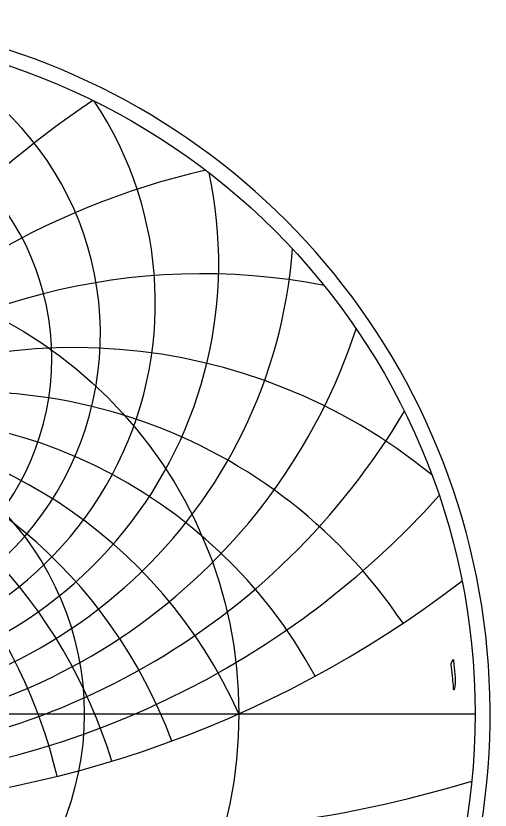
# Model space of a CAD drawing. Header units: millimetres. Extents: x -68 to 68, y -68 to 70.
# Drawn here: x 22 to 68.5, y -9.4 to 68.4 of the extents above; entities that cross this region are included whole.
import ezdxf

# ---------------------------------------------------------------- set-up
doc = ezdxf.new("R2010")
doc.units = ezdxf.units.MM
for name, color, linetype in [('CUT_OUTER', 1, 'Continuous'), ('ENGRAVE', 7, 'Continuous'), ('ENGRAVE_FINE', 8, 'Continuous'), ('TEXT', 5, 'Continuous')]:
    doc.layers.add(name, color=color, linetype=linetype)

msp = doc.modelspace()

# ---------------------------------------------------------------- linework, layer by layer
at = {"layer": 'CUT_OUTER'}
msp.add_arc((-0.0002, -0.0002), 68.4749, 142.031029, 87.802838, dxfattribs=at)
at = {"layer": 'ENGRAVE'}
msp.add_lwpolyline([(0, 0), (67, 0)], dxfattribs=at)
for radius in [67, 43.8575, 28.7086]:
    msp.add_circle((0, 0), radius, dxfattribs=at)
for centre, radius, start, end in [((0, 37.2405), 30.2941, 270, 75.494493), ((0, 34.8434), 25.5212, 270, 90), ((0, 40.2865), 35.6769, 270, 33.656972), ((0, 44.1868), 41.8883, 270, 12.193718), ((0, 49.2528), 49.2528, 270, 355.713047), ((0, 55.9771), 58.2756, 270, 341.774633), ((0, 65.1849), 69.7945, 270, 329.403421), ((0, -19.5266), 48.008, 24, 90), ((0, -19.5266), 48.008, 24, 90), ((0, 78.366), 85.3124, 270, 318.09584), ((0, 98.5055), 107.8277, 270, 307.554233), ((30.5344, 113.9561), 125.8643, 268.006904, 286.68594)]:
    msp.add_arc(centre, radius, start, end, dxfattribs=at)
at = {"layer": 'ENGRAVE_FINE'}
for centre, radius, start, end in [((83.1523, -19.5266), 96.016, 123.937589, 150), ((83.1523, -19.5266), 96.016, 123.937589, 150), ((57.2137, -19.5266), 74.6872, 102.845994, 140), ((57.2137, -19.5266), 74.6872, 102.845994, 140), ((40.2835, -19.5266), 62.67, 79.036959, 130), ((40.2835, -19.5266), 62.67, 79.036959, 130), ((27.7174, -19.5266), 55.4349, 50.771346, 120), ((27.7174, -19.5266), 55.4349, 50.771346, 120), ((17.4735, -19.5266), 51.089, 33.772617, 110), ((17.4735, -19.5266), 51.089, 33.772617, 110), ((8.4651, -19.5266), 48.7486, 28.429738, 100), ((8.4651, -19.5266), 48.7486, 28.429738, 100), ((-27.7174, -19.5266), 55.4349, 13.992665, 60), ((-17.4735, -19.5266), 51.089, 16.930802, 70), ((-8.4651, -19.5266), 48.7486, 20.225434, 80), ((-8.4651, -19.5266), 48.7486, 20.225434, 80), ((-17.4735, -19.5266), 51.089, 16.930802, 70), ((-27.7174, -19.5266), 55.4349, 13.992665, 60)]:
    msp.add_arc(centre, radius, start, end, dxfattribs=at)
at = {"layer": 'TEXT'}
msp.add_lwpolyline([(64.7798, 5.2031), (64.8205, 5.2819), (64.8532, 5.3096), (64.878, 5.2862), (64.8947, 5.2116), (64.9927, 4.1684), (65.0509, 3.5281), (65.064, 3.0166), (65.0318, 2.6339), (64.9543, 2.38), (64.9402, 2.3593), (64.9277, 2.3481), (64.9168, 2.3465), (64.9075, 2.3545), (64.9, 2.367), (64.8947, 2.3832), (64.8915, 2.4032), (64.8905, 2.4269), (64.8905, 2.6113), (64.882, 2.8069), (64.8649, 3.0137), (64.8394, 3.2316), (64.8338, 3.2886), (64.817, 3.4424), (64.7891, 3.6931), (64.75, 4.0407), (64.6563, 4.8114), (64.6541, 4.8524), (64.6563, 4.8902), (64.6627, 4.9247), (64.6733, 4.9562)], close=True, dxfattribs=at)

doc.saveas('drawing.dxf')
